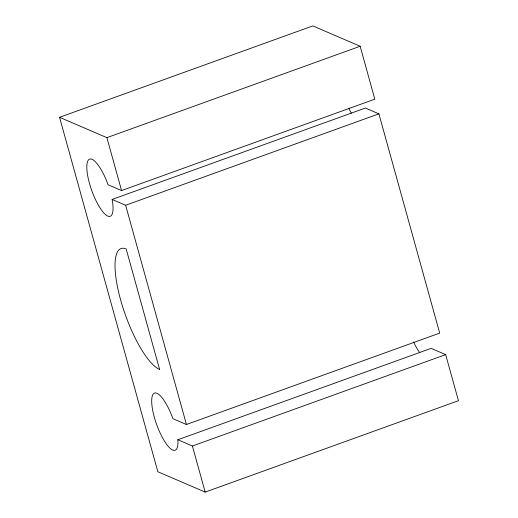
<?xml version="1.0" encoding="UTF-8"?>
<svg xmlns="http://www.w3.org/2000/svg" width="518" height="518" viewBox="0 0 518 518"><rect width="100%" height="100%" fill="white"/><g stroke="black" fill="none" stroke-linecap="round" stroke-linejoin="round"><path stroke-width="0.78" d="M59.551 117.308L312.814 25.9L360.152 46.251L374.825 99.165L121.568 190.572L108.061 184.764A30.368 8.651 70.2 0 0 87.458 161.914A30.368 8.651 70.2 0 0 100.343 208.372A30.368 8.651 70.2 0 0 112.128 199.443L365.391 108.035L378.898 113.843L439.704 333.1L186.441 424.507L172.934 418.699A30.368 8.651 70.2 0 0 152.739 394.852A30.368 8.651 70.2 0 0 162.93 438.519A30.368 8.651 70.2 0 0 177.849 439.763L192.411 446.024L445.668 354.616L458.449 400.692L205.186 492.1L157.848 471.749L59.551 117.308L106.896 137.652L360.152 46.251M112.128 199.443L125.641 205.251L378.898 113.843M177.849 439.763L431.112 348.361L445.668 354.616M106.896 137.652L121.568 190.572M125.641 205.251L186.441 424.507M192.411 446.024L205.186 492.1M351.314 113.183A30.368 8.651 70.2 0 1 348.97 108.657M419.619 352.557A30.368 8.651 70.2 0 1 413.526 341.906M159.602 369.483L126.178 248.97A64.53 18.389 70.2 0 0 120.539 299.618A64.53 18.389 70.2 0 0 159.602 369.483"/></g></svg>
